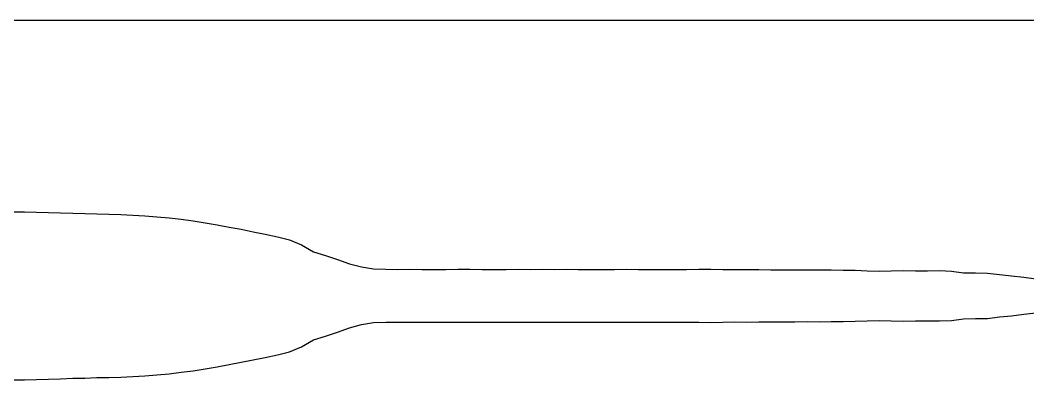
# Model space of a CAD drawing. Extents: x -19 to 227, y -64 to 33.
# Drawn here: x 61.1 to 141.5, y -63.6 to -34.9 of the extents above; entities that cross this region are included whole.
import ezdxf

# ---------------------------------------------------------------- set-up
doc = ezdxf.new("R2010")
doc.units = 0

msp = doc.modelspace()

# ---------------------------------------------------------------- linework, layer by layer
at = {"layer": 'BOUNDING_BOX'}
msp.add_line((-19.1476, -34.8546), (153.6264, -34.8546), dxfattribs=at)
at = {"layer": 'Z_EXTENT_ENVELOPE'}
for p, q in [((60.5204, -50.1454), (61.4802, -50.1559)), ((61.4802, -50.1559), (62.4401, -50.1799)), ((62.4401, -50.1799), (63.4, -50.2094)), ((63.4, -50.2094), (64.3598, -50.2364)), ((64.3598, -50.2364), (65.3197, -50.2686)), ((65.3197, -50.2686), (66.2795, -50.2773)), ((66.2795, -50.2773), (67.2394, -50.3218)), ((67.2394, -50.3218), (68.1992, -50.3381)), ((68.1992, -50.3381), (69.1591, -50.3654)), ((69.1591, -50.3654), (70.1189, -50.4217)), ((70.1189, -50.4217), (71.0788, -50.4625)), ((71.0788, -50.4625), (72.0387, -50.5504)), ((72.0387, -50.5504), (72.9985, -50.6388)), ((72.9985, -50.6388), (73.9584, -50.7467)), ((73.9584, -50.7467), (74.9182, -50.8765)), ((74.9182, -50.8765), (75.8781, -51.0338)), ((75.8781, -51.0338), (76.8379, -51.1864)), ((76.8379, -51.1864), (77.7978, -51.3761)), ((77.7978, -51.3761), (78.7576, -51.5491)), ((78.7576, -51.5491), (79.7175, -51.7441)), ((79.7175, -51.7441), (80.6774, -51.9303)), ((80.6774, -51.9303), (81.6372, -52.1358)), ((81.6372, -52.1358), (82.5971, -52.3851)), ((82.5971, -52.3851), (83.5569, -52.7942)), ((83.5569, -52.7942), (84.5168, -53.3437)), ((84.5168, -53.3437), (85.4766, -53.6353)), ((85.4766, -53.6353), (86.4365, -53.9611)), ((86.4365, -53.9611), (87.3963, -54.297)), ((87.3963, -54.297), (88.3562, -54.5539)), ((88.3562, -54.5539), (89.3161, -54.7134)), ((89.3161, -54.7134), (90.2759, -54.737)), ((90.2759, -54.737), (91.2358, -54.7478)), ((91.2358, -54.7478), (92.1956, -54.7424)), ((92.1956, -54.7424), (93.1555, -54.7467)), ((93.1555, -54.7467), (94.1153, -54.7437)), ((94.1153, -54.7437), (95.0752, -54.7438)), ((95.0752, -54.7438), (96.035, -54.7371)), ((96.035, -54.7371), (96.9949, -54.7379)), ((96.9949, -54.7379), (97.9548, -54.7511)), ((97.9548, -54.7511), (98.9146, -54.7517)), ((98.9146, -54.7517), (99.8745, -54.7493)), ((99.8745, -54.7493), (100.8343, -54.7401)), ((100.8343, -54.7401), (101.7942, -54.7479)), ((101.7942, -54.7479), (102.754, -54.7406)), ((102.754, -54.7406), (103.7139, -54.747)), ((103.7139, -54.747), (104.6738, -54.741)), ((104.6738, -54.741), (105.6336, -54.7439)), ((105.6336, -54.7439), (106.5935, -54.746)), ((106.5935, -54.746), (107.5533, -54.7495)), ((107.5533, -54.7495), (108.5132, -54.7485)), ((108.5132, -54.7485), (109.473, -54.7425)), ((109.473, -54.7425), (110.4329, -54.7484)), ((110.4329, -54.7484), (111.3927, -54.7541)), ((111.3927, -54.7541), (112.3526, -54.7497)), ((112.3526, -54.7497), (113.3125, -54.7482)), ((113.3125, -54.7482), (114.2723, -54.7545)), ((114.2723, -54.7545), (115.2322, -54.7426)), ((115.2322, -54.7426), (116.192, -54.7365)), ((116.192, -54.7365), (117.1519, -54.7496)), ((117.1519, -54.7496), (118.1117, -54.7645)), ((118.1117, -54.7645), (119.0716, -54.7596)), ((119.0716, -54.7596), (120.0314, -54.7677)), ((120.0314, -54.7677), (120.9913, -54.7715)), ((120.9913, -54.7715), (121.9512, -54.778)), ((121.9512, -54.778), (122.911, -54.7738)), ((122.911, -54.7738), (123.8709, -54.795)), ((123.8709, -54.795), (124.8307, -54.7802)), ((124.8307, -54.7802), (125.7906, -54.7927)), ((125.7906, -54.7927), (126.7504, -54.798)), ((126.7504, -54.798), (127.7103, -54.8194)), ((127.7103, -54.8194), (128.6701, -54.8548)), ((128.6701, -54.8548), (129.63, -54.8865)), ((129.63, -54.8865), (130.5899, -54.8576)), ((130.5899, -54.8576), (131.5497, -54.8399)), ((131.5497, -54.8399), (132.5096, -54.8493)), ((132.5096, -54.8493), (133.4694, -54.8495)), ((133.4694, -54.8495), (134.4293, -54.8475)), ((134.4293, -54.8475), (135.3891, -54.8863)), ((135.3891, -54.8863), (136.349, -55.0109)), ((136.349, -55.0109), (137.3088, -55.032)), ((137.3088, -55.032), (138.2687, -55.0411)), ((138.2687, -55.0411), (139.2286, -55.1633)), ((139.2286, -55.1633), (140.1884, -55.2641)), ((140.1884, -55.2641), (141.1483, -55.3783)), ((141.1483, -55.3783), (142.1081, -55.4893)), ((138.2687, -58.6682), (139.2286, -58.546)), ((139.2286, -58.546), (140.1884, -58.4452)), ((140.1884, -58.4452), (141.1483, -58.3309)), ((141.1483, -58.3309), (142.1081, -58.22)), ((86.4365, -59.7482), (87.3963, -59.4122)), ((87.3963, -59.4122), (88.3562, -59.1553)), ((88.3562, -59.1553), (89.3161, -58.9959)), ((89.3161, -58.9959), (90.2759, -58.9723)), ((90.2759, -58.9723), (91.2358, -58.9615)), ((91.2358, -58.9615), (92.1956, -58.9669)), ((92.1956, -58.9669), (93.1555, -58.9626)), ((93.1555, -58.9626), (94.1153, -58.9656)), ((94.1153, -58.9656), (95.0752, -58.9655)), ((95.0752, -58.9655), (96.035, -58.9722)), ((96.035, -58.9722), (96.9949, -58.9714)), ((96.9949, -58.9714), (97.9548, -58.9581)), ((97.9548, -58.9581), (98.9146, -58.9576)), ((98.9146, -58.9576), (99.8745, -58.96)), ((99.8745, -58.96), (100.8343, -58.9692)), ((100.8343, -58.9692), (101.7942, -58.9614)), ((101.7942, -58.9614), (102.754, -58.9687)), ((102.754, -58.9687), (103.7139, -58.9623)), ((103.7139, -58.9623), (104.6738, -58.9683)), ((104.6738, -58.9683), (105.6336, -58.9654)), ((105.6336, -58.9654), (106.5935, -58.9633)), ((106.5935, -58.9633), (107.5533, -58.9598)), ((107.5533, -58.9598), (108.5132, -58.9608)), ((108.5132, -58.9608), (109.473, -58.9668)), ((109.473, -58.9668), (110.4329, -58.9609)), ((110.4329, -58.9609), (111.3927, -58.9552)), ((111.3927, -58.9552), (112.3526, -58.9596)), ((112.3526, -58.9596), (113.3125, -58.9611)), ((113.3125, -58.9611), (114.2723, -58.9548)), ((114.2723, -58.9548), (115.2322, -58.9667)), ((115.2322, -58.9667), (116.192, -58.9728)), ((116.192, -58.9728), (117.1519, -58.9597)), ((117.1519, -58.9597), (118.1117, -58.9448)), ((118.1117, -58.9448), (119.0716, -58.9497)), ((119.0716, -58.9497), (120.0314, -58.9416)), ((120.0314, -58.9416), (120.9913, -58.9378)), ((120.9913, -58.9378), (121.9512, -58.9313)), ((121.9512, -58.9313), (122.911, -58.9355)), ((122.911, -58.9355), (123.8709, -58.9143)), ((123.8709, -58.9143), (124.8307, -58.9291)), ((124.8307, -58.9291), (125.7906, -58.9166)), ((125.7906, -58.9166), (126.7504, -58.9113)), ((126.7504, -58.9113), (127.7103, -58.8899)), ((127.7103, -58.8899), (128.6701, -58.8545)), ((128.6701, -58.8545), (129.63, -58.8228)), ((129.63, -58.8228), (130.5899, -58.8517)), ((130.5899, -58.8517), (131.5497, -58.8694)), ((131.5497, -58.8694), (132.5096, -58.86)), ((132.5096, -58.86), (133.4694, -58.8598)), ((133.4694, -58.8598), (134.4293, -58.8617)), ((134.4293, -58.8617), (135.3891, -58.823)), ((135.3891, -58.823), (136.349, -58.6984)), ((136.349, -58.6984), (137.3088, -58.6773)), ((137.3088, -58.6773), (138.2687, -58.6682)), ((84.5168, -60.3656), (85.4766, -60.074)), ((85.4766, -60.074), (86.4365, -59.7482)), ((82.5971, -61.3242), (83.5569, -60.9151)), ((83.5569, -60.9151), (84.5168, -60.3656)), ((79.7175, -61.9652), (80.6774, -61.779)), ((80.6774, -61.779), (81.6372, -61.5735)), ((81.6372, -61.5735), (82.5971, -61.3242)), ((75.8781, -62.6755), (76.8379, -62.5228)), ((76.8379, -62.5228), (77.7978, -62.3332)), ((77.7978, -62.3332), (78.7576, -62.1602)), ((78.7576, -62.1602), (79.7175, -61.9652)), ((63.4, -63.4999), (64.3598, -63.4729)), ((64.3598, -63.4729), (65.3197, -63.4407)), ((65.3197, -63.4407), (66.2795, -63.432)), ((66.2795, -63.432), (67.2394, -63.3875)), ((67.2394, -63.3875), (68.1992, -63.3712)), ((68.1992, -63.3712), (69.1591, -63.3439)), ((69.1591, -63.3439), (70.1189, -63.2876)), ((70.1189, -63.2876), (71.0788, -63.2468)), ((71.0788, -63.2468), (72.0387, -63.1589)), ((72.0387, -63.1589), (72.9985, -63.0705)), ((72.9985, -63.0705), (73.9584, -62.9626)), ((73.9584, -62.9626), (74.9182, -62.8327)), ((74.9182, -62.8327), (75.8781, -62.6755)), ((60.5204, -63.5639), (61.4802, -63.5534)), ((61.4802, -63.5534), (62.4401, -63.5293)), ((62.4401, -63.5293), (63.4, -63.4999))]:
    msp.add_line(p, q, dxfattribs=at)

doc.saveas('drawing.dxf')
